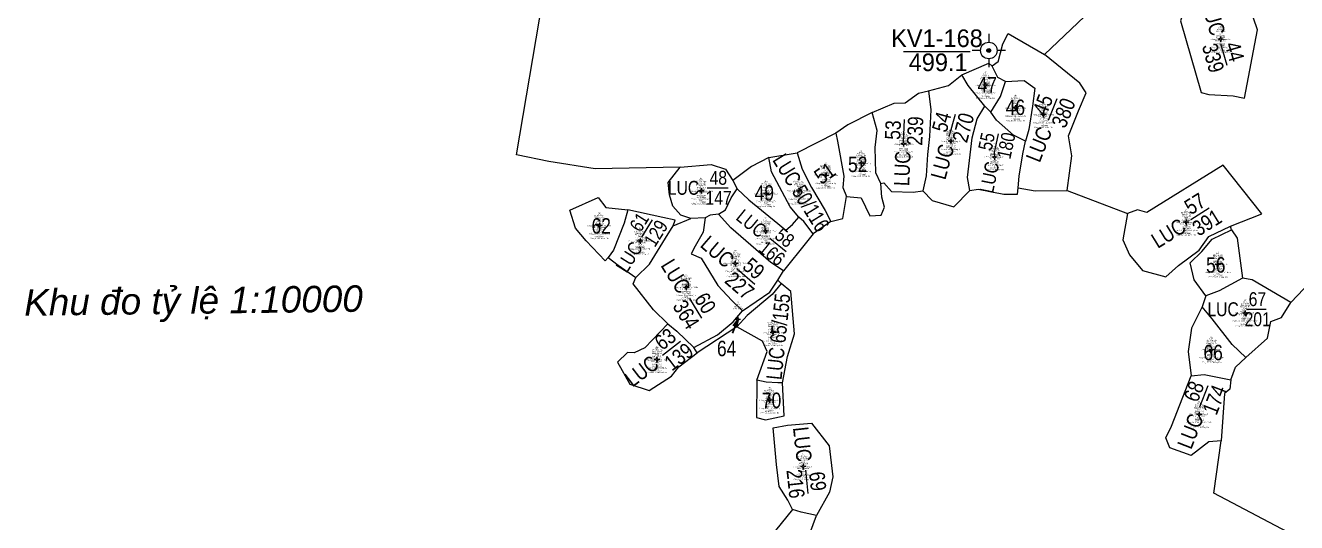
# Model space of a CAD drawing. Header units: metres. Extents: x 546779 to 548236, y 1839578 to 1841294.
# Drawn here: x 547659.5 to 547948, y 1840744.3 to 1840857.1 of the extents above; entities that cross this region are included whole.
import ezdxf
from ezdxf.enums import TextEntityAlignment as Align

# ---------------------------------------------------------------- set-up
doc = ezdxf.new("R2010")
doc.units = ezdxf.units.M
doc.header["$MEASUREMENT"] = 0
for name, color, linetype, lineweight in [('Level 10', 7, 'Continuous', 0), ('Level 11', 7, 'Continuous', 0), ('Level 13', 7, 'Continuous', 0), ('Level 15', 7, 'Continuous', 0), ('Level 17', 7, 'Continuous', 0), ('Level 8', 7, 'Continuous', 0)]:
    doc.layers.add(name, color=color, linetype=linetype, lineweight=lineweight)
doc.styles.add('Style-univcd', font='univcd.shx')
doc.styles.add('Style-Vnariali', font='Vnariali.shx')
doc.styles.add('Style-vnarialNarrowI', font='vnarialNarrowI.shx')
doc.styles.add('Style-Vntimei', font='Vntimei.shx')
doc.dimstyles.get("Standard").update_dxf_attribs({"dimtxt": 0.18, "dimasz": 0.18, "dimexe": 0.18, "dimexo": 0.0625, "dimgap": 0.09, "dimtad": 0, "dimtih": 1, "dimtoh": 1, "dimdec": 4, "dimzin": 0, "dimdsep": 46, "dimtxsty": 'Standard', "dimcen": 0.09, "dimadec": 0, "dimazin": 0, "dimtfac": 1, "dimtdec": 4, "dimtofl": 0, "dimtmove": 0, "dimatfit": 3, "dimfxl": 1, "dimtolj": 1, "dimtzin": 0, "dimarcsym": 0})

# ---------------------------------------------------------------- blocks, each defined once
blk = doc.blocks.new('DKCDV')
at = {"layer": 'Level 8', "linetype": 'Continuous', "lineweight": 0}
h = blk.add_hatch(color=7, dxfattribs=at)
edge = h.paths.add_edge_path()
edge.add_arc((0, 0), 1.5, 0, 360)
at = {"layer": 'Level 8', "color": 1, "linetype": 'Continuous', "lineweight": 0}
for p, q in [((0, 12.5), (0, 6.27)), ((-6.23, 0), (-12.5, 0)), ((12.5, 0), (6.23, 0)), ((0, -6.27), (0, -12.5))]:
    blk.add_line(p, q, dxfattribs=at)
for radius in [6.25, 1.5]:
    blk.add_circle((0, 0), radius, dxfattribs=at)
blk = doc.blocks.new('N_THUA_53')
at = {"layer": 'Level 13', "color": 230, "linetype": 'Continuous', "lineweight": 13, "flags": 128}
blk.add_lwpolyline([(-1.64, 0), (3.53, 0)], dxfattribs=at)
at = {"layer": 'Level 13', "color": 230, "linetype": 'Continuous', "lineweight": 0, "style": 'Style-vnarialNarrowI', "width": 0.98572}
blk.add_text('44', height=3.5, rotation=360, dxfattribs=at).set_placement((1.03, 0.79), align=Align.CENTER)
blk.add_text('LUC ', height=3.5, rotation=360, dxfattribs=at).set_placement((-2.56, 0), align=Align.MIDDLE_RIGHT)
blk.add_text('339', height=3.5, rotation=360, dxfattribs=at).set_placement((1.07, -0.78), align=Align.TOP_CENTER)
blk = doc.blocks.new('N_THUA_54')
at = {"layer": 'Level 13', "color": 230, "linetype": 'Continuous', "lineweight": 13, "flags": 128}
blk.add_lwpolyline([(-1.66, 0), (3.59, -0.01)], dxfattribs=at)
at = {"layer": 'Level 13', "color": 230, "linetype": 'Continuous', "lineweight": 0, "style": 'Style-vnarialNarrowI', "width": 0.985719}
blk.add_text('45', height=3.5, rotation=0.0001, dxfattribs=at).set_placement((1.1, 0.78), align=Align.CENTER)
blk.add_text('LUC ', height=3.5, rotation=0.0001, dxfattribs=at).set_placement((-2.56, 0), align=Align.MIDDLE_RIGHT)
blk.add_text('380', height=3.5, rotation=0.0001, dxfattribs=at).set_placement((1.1, -0.78), align=Align.TOP_CENTER)
blk = doc.blocks.new('N_THUA_56')
at = {"layer": 'Level 13', "color": 230, "linetype": 'Continuous', "lineweight": 0, "style": 'Style-vnarialNarrowI', "width": 0.98572}
blk.add_text('46', height=3.5, dxfattribs=at).set_placement((0.16, 0), align=Align.MIDDLE_CENTER)
blk = doc.blocks.new('N_THUA_58')
at = {"layer": 'Level 13', "color": 230, "linetype": 'Continuous', "lineweight": 0, "style": 'Style-vnarialNarrowI', "width": 0.98572}
blk.add_text('47', height=3.5, dxfattribs=at).set_placement((0.23, 0), align=Align.MIDDLE_CENTER)
blk = doc.blocks.new('N_THUA_59')
at = {"layer": 'Level 13', "color": 230, "linetype": 'Continuous', "lineweight": 13, "flags": 128}
blk.add_lwpolyline([(-1.64, 0), (3.63, 0)], dxfattribs=at)
at = {"layer": 'Level 13', "color": 230, "linetype": 'Continuous', "lineweight": 0, "style": 'Style-vnarialNarrowI', "width": 0.985733}
blk.add_text('48', height=3.5, dxfattribs=at).set_placement((1.16, 0.76), align=Align.CENTER)
blk.add_text('LUC ', height=3.5, dxfattribs=at).set_placement((-2.58, -0.02), align=Align.MIDDLE_RIGHT)
blk.add_text('147', height=3.5, dxfattribs=at).set_placement((1.23, -0.8), align=Align.TOP_CENTER)
blk = doc.blocks.new('N_THUA_61')
at = {"layer": 'Level 13', "color": 230, "linetype": 'Continuous', "lineweight": 0, "style": 'Style-vnarialNarrowI', "width": 0.98572}
blk.add_text('49', height=3.5, dxfattribs=at).set_placement((0.14, 0), align=Align.MIDDLE_CENTER)
blk = doc.blocks.new('N_THUA_62')
at = {"layer": 'Level 13', "color": 230, "linetype": 'Continuous', "lineweight": 0, "style": 'Style-vnarialNarrowI', "width": 0.914282}
blk.add_text('LUC 50/116', height=3.5, rotation=0.0001, dxfattribs=at).set_placement((0.16, -0.01), align=Align.MIDDLE_CENTER)
blk = doc.blocks.new('N_THUA_64')
at = {"layer": 'Level 13', "color": 230, "linetype": 'Continuous', "lineweight": 0, "style": 'Style-vnarialNarrowI', "width": 0.98572}
blk.add_text('51', height=3.5, rotation=35.4284, dxfattribs=at).set_placement((0.24, 0.17), align=Align.MIDDLE_CENTER)
blk = doc.blocks.new('N_THUA_66')
at = {"layer": 'Level 13', "color": 230, "linetype": 'Continuous', "lineweight": 0, "style": 'Style-vnarialNarrowI', "width": 0.98572}
blk.add_text('52', height=3.5, dxfattribs=at).set_placement((0.12, 0), align=Align.MIDDLE_CENTER)
blk = doc.blocks.new('N_THUA_67')
at = {"layer": 'Level 13', "color": 230, "linetype": 'Continuous', "lineweight": 13, "flags": 128}
blk.add_lwpolyline([(-1.65, 0), (3.51, 0)], dxfattribs=at)
at = {"layer": 'Level 13', "color": 230, "linetype": 'Continuous', "lineweight": 0, "style": 'Style-vnarialNarrowI', "width": 0.98572}
blk.add_text('53', height=3.5, rotation=360, dxfattribs=at).set_placement((1.04, 0.78), align=Align.CENTER)
blk.add_text('LUC ', height=3.5, rotation=360, dxfattribs=at).set_placement((-2.56, 0), align=Align.MIDDLE_RIGHT)
blk.add_text('239', height=3.5, rotation=360, dxfattribs=at).set_placement((1.07, -0.78), align=Align.TOP_CENTER)
blk = doc.blocks.new('N_THUA_68')
at = {"layer": 'Level 13', "color": 230, "linetype": 'Continuous', "lineweight": 13, "flags": 128}
blk.add_lwpolyline([(-1.65, 0), (3.59, -0.01)], dxfattribs=at)
at = {"layer": 'Level 13', "color": 230, "linetype": 'Continuous', "lineweight": 0, "style": 'Style-vnarialNarrowI', "width": 0.98572}
blk.add_text('54', height=3.5, rotation=359.9999, dxfattribs=at).set_placement((1.06, 0.79), align=Align.CENTER)
blk.add_text('LUC ', height=3.5, rotation=359.9999, dxfattribs=at).set_placement((-2.57, 0), align=Align.MIDDLE_RIGHT)
blk.add_text('270', height=3.5, rotation=359.9999, dxfattribs=at).set_placement((1.1, -0.78), align=Align.TOP_CENTER)
blk = doc.blocks.new('N_THUA_69')
at = {"layer": 'Level 13', "color": 230, "linetype": 'Continuous', "lineweight": 13, "flags": 128}
blk.add_lwpolyline([(-1.65, 0), (3.6, 0.01)], dxfattribs=at)
at = {"layer": 'Level 13', "color": 230, "linetype": 'Continuous', "lineweight": 0, "style": 'Style-vnarialNarrowI', "width": 0.985733}
blk.add_text('55', height=3.5, rotation=0.0002, dxfattribs=at).set_placement((1.1, 0.79), align=Align.CENTER)
blk.add_text('LUC ', height=3.5, rotation=0.0002, dxfattribs=at).set_placement((-2.57, 0.01), align=Align.MIDDLE_RIGHT)
blk.add_text('180', height=3.5, rotation=0.0002, dxfattribs=at).set_placement((1.09, -0.77), align=Align.TOP_CENTER)
blk = doc.blocks.new('N_THUA_71')
at = {"layer": 'Level 13', "color": 230, "linetype": 'Continuous', "lineweight": 0, "style": 'Style-vnarialNarrowI', "width": 0.98572}
blk.add_text('56', height=3.5, dxfattribs=at).set_placement((0.16, 0), align=Align.MIDDLE_CENTER)
blk = doc.blocks.new('N_THUA_72')
at = {"layer": 'Level 13', "color": 230, "linetype": 'Continuous', "lineweight": 13, "flags": 128}
blk.add_lwpolyline([(-1.68, 0), (3.27, 0.01)], dxfattribs=at)
at = {"layer": 'Level 13', "color": 230, "linetype": 'Continuous', "lineweight": 0, "style": 'Style-vnarialNarrowI', "width": 0.98572}
blk.add_text('57', height=3.5, rotation=360, dxfattribs=at).set_placement((1.02, 0.78), align=Align.CENTER)
blk.add_text('LUC ', height=3.5, rotation=360, dxfattribs=at).set_placement((-2.57, 0), align=Align.MIDDLE_RIGHT)
blk.add_text('391', height=3.5, rotation=360, dxfattribs=at).set_placement((1.09, -0.78), align=Align.TOP_CENTER)
blk = doc.blocks.new('N_THUA_73')
at = {"layer": 'Level 13', "color": 230, "linetype": 'Continuous', "lineweight": 13, "flags": 128}
blk.add_lwpolyline([(-1.63, -0.01), (3.64, 0)], dxfattribs=at)
at = {"layer": 'Level 13', "color": 230, "linetype": 'Continuous', "lineweight": 0, "style": 'Style-vnarialNarrowI', "width": 0.985732}
blk.add_text('58', height=3.5, rotation=359.9999, dxfattribs=at).set_placement((1.18, 0.74), align=Align.CENTER)
blk.add_text('LUC ', height=3.5, rotation=359.9999, dxfattribs=at).set_placement((-2.55, -0.03), align=Align.MIDDLE_RIGHT)
blk.add_text('166', height=3.5, rotation=359.9999, dxfattribs=at).set_placement((1.2, -0.82), align=Align.TOP_CENTER)
blk = doc.blocks.new('N_THUA_74')
at = {"layer": 'Level 13', "color": 230, "linetype": 'Continuous', "lineweight": 13, "flags": 128}
blk.add_lwpolyline([(-1.64, 0), (3.64, -0.01)], dxfattribs=at)
at = {"layer": 'Level 13', "color": 230, "linetype": 'Continuous', "lineweight": 0, "style": 'Style-vnarialNarrowI', "width": 0.985719}
blk.add_text('59', height=3.5, rotation=359.9999, dxfattribs=at).set_placement((1.14, 0.77), align=Align.CENTER)
blk.add_text('LUC ', height=3.5, rotation=359.9999, dxfattribs=at).set_placement((-2.55, -0.01), align=Align.MIDDLE_RIGHT)
blk.add_text('227', height=3.5, rotation=359.9999, dxfattribs=at).set_placement((1.25, -0.79), align=Align.TOP_CENTER)
blk = doc.blocks.new('N_THUA_75')
at = {"layer": 'Level 13', "color": 230, "linetype": 'Continuous', "lineweight": 13, "flags": 128}
blk.add_lwpolyline([(-1.65, 0), (3.52, -0.01)], dxfattribs=at)
at = {"layer": 'Level 13', "color": 230, "linetype": 'Continuous', "lineweight": 0, "style": 'Style-vnarialNarrowI', "width": 0.98572}
blk.add_text('60', height=3.5, rotation=0.0001, dxfattribs=at).set_placement((1.08, 0.78), align=Align.CENTER)
blk.add_text('LUC ', height=3.5, rotation=0.0001, dxfattribs=at).set_placement((-2.56, -0.01), align=Align.MIDDLE_RIGHT)
blk.add_text('364', height=3.5, rotation=0.0001, dxfattribs=at).set_placement((1.04, -0.78), align=Align.TOP_CENTER)
blk = doc.blocks.new('N_THUA_76')
at = {"layer": 'Level 13', "color": 230, "linetype": 'Continuous', "lineweight": 13, "flags": 128}
blk.add_lwpolyline([(-1.65, -0.01), (3.52, 0)], dxfattribs=at)
at = {"layer": 'Level 13', "color": 230, "linetype": 'Continuous', "lineweight": 0, "style": 'Style-vnarialNarrowI', "width": 0.985733}
blk.add_text('61', height=3.5, rotation=359.9999, dxfattribs=at).set_placement((1.22, 0.78), align=Align.CENTER)
blk.add_text('LUC ', height=3.5, rotation=359.9999, dxfattribs=at).set_placement((-2.56, -0.01), align=Align.MIDDLE_RIGHT)
blk.add_text('129', height=3.5, rotation=359.9999, dxfattribs=at).set_placement((1.06, -0.79), align=Align.TOP_CENTER)
blk = doc.blocks.new('N_THUA_78')
at = {"layer": 'Level 13', "color": 230, "linetype": 'Continuous', "lineweight": 0, "style": 'Style-vnarialNarrowI', "width": 0.98572}
blk.add_text('62', height=3.5, dxfattribs=at).set_placement((0.12, 0), align=Align.MIDDLE_CENTER)
blk = doc.blocks.new('N_THUA_79')
at = {"layer": 'Level 13', "color": 230, "linetype": 'Continuous', "lineweight": 13, "flags": 128}
blk.add_lwpolyline([(-1.65, -0.01), (3.52, -0.01)], dxfattribs=at)
at = {"layer": 'Level 13', "color": 230, "linetype": 'Continuous', "lineweight": 0, "style": 'Style-vnarialNarrowI', "width": 0.98572}
blk.add_text('63', height=3.5, rotation=0, dxfattribs=at).set_placement((1.03, 0.77), align=Align.CENTER)
blk.add_text('LUC ', height=3.5, rotation=0, dxfattribs=at).set_placement((-2.58, -0.01), align=Align.MIDDLE_RIGHT)
blk.add_text('139', height=3.5, rotation=0, dxfattribs=at).set_placement((1.05, -0.79), align=Align.TOP_CENTER)
blk = doc.blocks.new('N_THUA_81')
at = {"layer": 'Level 13', "color": 230, "linetype": 'Continuous', "lineweight": 0, "style": 'Style-vnarialNarrowI', "width": 0.98572}
blk.add_text('64', height=3.5, dxfattribs=at).set_placement((0.1, 0), align=Align.MIDDLE_CENTER)
blk = doc.blocks.new('TerminatorOpen_0.5')
at = {"color": 0, "linetype": 'ByBlock', "lineweight": -2}
for q in [(-1, 0.25), (-1, 0), (-1, -0.25)]:
    blk.add_line((0, 0), q, dxfattribs=at)
blk = doc.blocks.new('N_THUA_82')
at = {"layer": 'Level 13', "color": 230, "linetype": 'Continuous', "lineweight": 0, "style": 'Style-vnarialNarrowI', "width": 0.914285}
blk.add_text('LUC 65/155', height=3.5, rotation=0, dxfattribs=at).set_placement((0.12, 0.02), align=Align.MIDDLE_CENTER)
blk = doc.blocks.new('N_THUA_84')
at = {"layer": 'Level 13', "color": 230, "linetype": 'Continuous', "lineweight": 0, "style": 'Style-vnarialNarrowI', "width": 0.98572}
blk.add_text('66', height=3.5, dxfattribs=at).set_placement((0.16, 0), align=Align.MIDDLE_CENTER)
blk = doc.blocks.new('N_THUA_85')
at = {"layer": 'Level 13', "color": 230, "linetype": 'Continuous', "lineweight": 13, "flags": 128}
blk.add_lwpolyline([(-1.68, 0), (3.28, 0)], dxfattribs=at)
at = {"layer": 'Level 13', "color": 230, "linetype": 'Continuous', "lineweight": 0, "style": 'Style-vnarialNarrowI', "width": 0.985733}
blk.add_text('67', height=3.5, dxfattribs=at).set_placement((1.03, 0.76), align=Align.CENTER)
blk.add_text('LUC ', height=3.5, dxfattribs=at).set_placement((-2.57, -0.03), align=Align.MIDDLE_RIGHT)
blk.add_text('201', height=3.5, dxfattribs=at).set_placement((1.11, -0.8), align=Align.TOP_CENTER)
blk = doc.blocks.new('N_THUA_86')
at = {"layer": 'Level 13', "color": 230, "linetype": 'Continuous', "lineweight": 13, "flags": 128}
blk.add_lwpolyline([(-1.64, 0), (3.52, 0)], dxfattribs=at)
at = {"layer": 'Level 13', "color": 230, "linetype": 'Continuous', "lineweight": 0, "style": 'Style-vnarialNarrowI', "width": 0.98572}
blk.add_text('68', height=3.5, rotation=359.9998, dxfattribs=at).set_placement((1.11, 0.79), align=Align.CENTER)
blk.add_text('LUC ', height=3.5, rotation=359.9998, dxfattribs=at).set_placement((-2.56, 0.02), align=Align.MIDDLE_RIGHT)
blk.add_text('174', height=3.5, rotation=359.9998, dxfattribs=at).set_placement((1.04, -0.76), align=Align.TOP_CENTER)
blk = doc.blocks.new('N_THUA_87')
at = {"layer": 'Level 13', "color": 230, "linetype": 'Continuous', "lineweight": 13, "flags": 128}
blk.add_lwpolyline([(-1.64, 0), (3.64, 0)], dxfattribs=at)
at = {"layer": 'Level 13', "color": 230, "linetype": 'Continuous', "lineweight": 0, "style": 'Style-vnarialNarrowI', "width": 0.98572}
blk.add_text('69', height=3.5, rotation=360, dxfattribs=at).set_placement((1.14, 0.77), align=Align.CENTER)
blk.add_text('LUC ', height=3.5, rotation=360, dxfattribs=at).set_placement((-2.56, -0.02), align=Align.MIDDLE_RIGHT)
blk.add_text('216', height=3.5, rotation=360, dxfattribs=at).set_placement((1.17, -0.79), align=Align.TOP_CENTER)
blk = doc.blocks.new('N_THUA_89')
at = {"layer": 'Level 13', "color": 230, "linetype": 'Continuous', "lineweight": 0, "style": 'Style-vnarialNarrowI', "width": 0.98572}
blk.add_text('70', height=3.5, dxfattribs=at).set_placement((0.14, 0), align=Align.MIDDLE_CENTER)
blk = doc.blocks.new('CENTRD')
at = {"layer": 'Level 11', "linetype": 'Continuous', "lineweight": 0}
h = blk.add_hatch(color=3, dxfattribs=at)
edge = h.paths.add_edge_path()
edge.add_arc((0, 0), 1.5, 0, 360)
at = {"layer": 'Level 11', "color": 3, "linetype": 'Continuous', "lineweight": 0}
for p, q in [((-6.2, 0), (-12.6, 0)), ((0, 6.2), (-6.2, 0)), ((-6.2, 0), (0, -6.2)), ((0, 12.6), (0, 6.2)), ((6.2, 0), (0, 6.2)), ((0, -6.2), (6.2, 0)), ((12.6, 0), (6.2, 0)), ((0, -6.2), (0, -12.6))]:
    blk.add_line(p, q, dxfattribs=at)

msp = doc.modelspace()

# ---------------------------------------------------------------- linework, layer by layer
at = {"layer": 'Level 10', "color": 7, "linetype": 'Continuous', "lineweight": 0}
for p, q in [((547933.24, 1840810.74), (547933.03, 1840811.54)), ((547830.29, 1840799.3), (547831.01, 1840798.55))]:
    msp.add_line(p, q, dxfattribs=at)
at = {"layer": 'Level 10', "color": 7, "linetype": 'Continuous', "lineweight": 0, "flags": 128}
for points in [[(547926.12, 1840865.01), (547923.86, 1840864.84), (547921.73, 1840858.15), (547926.37, 1840841.89), (547928.12, 1840841.45), (547933.64, 1840841.11), (547936.25, 1840840.62), (547939.19, 1840856.12), (547935.64, 1840866.53)], [(547808.08, 1840824.95), (547788.83, 1840824.53), (547778.3, 1840826.18), (547770.99, 1840827.73), (547776.9, 1840863.03)], [(547890.8, 1840850.51), (547901.39, 1840860.57)], [(547880.29, 1840848.87), (547881.38, 1840852.91), (547882.59, 1840855.27), (547890.8, 1840850.51)], [(547896, 1840819.61), (547897.03, 1840827.5), (547896.27, 1840832.04), (547898.52, 1840837.7), (547900.25, 1840841.82), (547898.84, 1840843.98), (547890.8, 1840850.51)], [(547872.09, 1840845.9), (547878.16, 1840848.55)], [(547878.93, 1840847.89), (547878.16, 1840848.55)], [(547880.29, 1840848.87), (547878.93, 1840847.89)], [(547881.93, 1840844.38), (547880.23, 1840845.25), (547878.93, 1840847.89)], [(547864.47, 1840842.29), (547868.99, 1840843.48), (547872.09, 1840845.9)], [(547877.28, 1840838.78), (547873.51, 1840843.49), (547872.09, 1840845.9)], [(547881.93, 1840844.38), (547886.19, 1840844.59), (547888.63, 1840842.83), (547888.07, 1840838.75), (547887.28, 1840833.45), (547886.47, 1840830.84)], [(547851.69, 1840837.33), (547856.69, 1840839.42), (547859.16, 1840839.51), (547862.18, 1840841.74), (547864.47, 1840842.29)], [(547864.47, 1840842.29), (547865.01, 1840837.97), (547864.73, 1840831.88), (547864.29, 1840827.84), (547863.93, 1840822.93), (547863.21, 1840819.53)], [(547878.63, 1840837.39), (547880.83, 1840840.99), (547881.93, 1840844.38)], [(547851.69, 1840837.33), (547846.15, 1840834.57), (547843.46, 1840832.61)], [(547853.67, 1840821.19), (547852.55, 1840823.66), (547852.41, 1840829.37), (547852.83, 1840833.26), (547851.69, 1840837.33)], [(547873.9, 1840819.63), (547873.34, 1840822.62), (547874.39, 1840831.56), (547875.57, 1840835.9), (547877.28, 1840838.78)], [(547877.28, 1840838.78), (547878.63, 1840837.39)], [(547886.47, 1840830.84), (547883.77, 1840832.2), (547879.92, 1840835.59), (547878.63, 1840837.39)], [(547843.46, 1840832.61), (547834.65, 1840828.21)], [(547843.46, 1840832.61), (547843.79, 1840830.8), (547845.3, 1840822.88), (547845.05, 1840820.3), (547845.87, 1840818.24)], [(547884.84, 1840820.21), (547885.05, 1840822.88), (547885.88, 1840827.99), (547886.47, 1840830.84)], [(547828.26, 1840827.11), (547834.65, 1840828.21)], [(547834.65, 1840828.21), (547835.83, 1840824.49), (547837.89, 1840820.3), (547841.06, 1840815.09), (547842.32, 1840812.57)], [(547810.56, 1840813.31), (547808.29, 1840814.04), (547806.48, 1840816.06), (547805.68, 1840818.68), (547805.39, 1840821.46), (547808.08, 1840824.95)], [(547808.08, 1840824.95), (547815.15, 1840825.55), (547818.43, 1840824.47), (547820.05, 1840821.88)], [(547828.26, 1840827.11), (547824.27, 1840825.08), (547820.05, 1840821.88)], [(547835.06, 1840813.55), (547833.11, 1840815.93), (547828.82, 1840823.84), (547828.26, 1840827.11)], [(547909.67, 1840814.42), (547908.59, 1840808.47), (547910.13, 1840805.02), (547913.05, 1840801.45), (547918.39, 1840800.03), (547921.26, 1840802.62), (547925.94, 1840806.06), (547928.16, 1840809.16), (547933.03, 1840811.54), (547940.16, 1840814.34), (547931.41, 1840825.39), (547914.04, 1840814.63), (547911.94, 1840815.28), (547909.67, 1840814.42)], [(547820.05, 1840821.88), (547821.04, 1840820.05)], [(547816.79, 1840814.23), (547818.42, 1840815.25), (547819.67, 1840817.95), (547821.04, 1840820.05)], [(547821.04, 1840820.05), (547823.68, 1840817.53), (547830.28, 1840812.15), (547832.12, 1840810.62), (547833.58, 1840811.89), (547835.06, 1840813.55)], [(547845.87, 1840818.24), (547849.21, 1840818), (547851.17, 1840813.85), (547853.75, 1840814.01), (547854.51, 1840815.88), (547853.87, 1840818.14), (547853.67, 1840821.19)], [(547853.67, 1840821.19), (547854.36, 1840821.41), (547856.12, 1840819.38), (547860.97, 1840819.25), (547863.21, 1840819.53)], [(547863.21, 1840819.53), (547865.32, 1840817.4), (547870.21, 1840815.96), (547873.9, 1840819.63)], [(547873.9, 1840819.63), (547875.78, 1840819.95), (547881.58, 1840818.79), (547884.72, 1840818.81), (547884.84, 1840820.21)], [(547884.84, 1840820.21), (547888.72, 1840819.59), (547896, 1840819.61)], [(547896, 1840819.61), (547909.67, 1840814.42)], [(547791.06, 1840803.66), (547786.75, 1840808.2), (547784.34, 1840811.07), (547783.07, 1840815.18), (547789.51, 1840818.02), (547791.26, 1840815.78), (547796.22, 1840815.21)], [(547842.32, 1840812.57), (547845.06, 1840813.27), (547845.87, 1840818.24)], [(547796.22, 1840815.21), (547795.43, 1840812.21), (547792.95, 1840806.11), (547791.78, 1840804.43)], [(547806.5, 1840811.61), (547806.94, 1840812.91), (547804.14, 1840813.5), (547796.22, 1840815.21)], [(547806.5, 1840811.61), (547810.56, 1840813.31)], [(547813.76, 1840813.4), (547810.56, 1840813.31)], [(547813.76, 1840813.4), (547813.31, 1840810.19), (547811.51, 1840806.98), (547810.63, 1840805.29), (547812.85, 1840804.27), (547816.63, 1840798.08), (547819.82, 1840794.68), (547822.26, 1840792.33)], [(547816.79, 1840814.23), (547814.95, 1840814.02), (547813.76, 1840813.4)], [(547831.54, 1840801.4), (547828.73, 1840803.32), (547819.64, 1840811.18), (547816.79, 1840814.23)], [(547838.29, 1840809.79), (547836.22, 1840812.63), (547835.06, 1840813.55)], [(547798.01, 1840799.9), (547801.12, 1840802.92), (547804.81, 1840808.79), (547806.5, 1840811.61)], [(547842.32, 1840812.57), (547838.29, 1840809.79)], [(547927.43, 1840795.73), (547924.76, 1840799.33), (547923.88, 1840803.25), (547926.57, 1840805.81), (547928.88, 1840808.6), (547933.24, 1840810.74), (547934.53, 1840808.8), (547935.75, 1840799.7)], [(547838.29, 1840809.79), (547836.76, 1840807.93), (547831.54, 1840801.4)], [(547791.78, 1840804.43), (547791.06, 1840803.66)], [(547791.78, 1840804.43), (547794.02, 1840802.72), (547798.01, 1840799.9)], [(547822.26, 1840792.33), (547828.44, 1840796.57), (547830.29, 1840799.3), (547831.54, 1840801.4)], [(547965.71, 1840803.99), (547954.04, 1840801.82), (547946.74, 1840794.24)], [(547805.31, 1840789.38), (547802.08, 1840792.57), (547797.44, 1840798.46), (547798.01, 1840799.9)], [(547831.33, 1840775.98), (547832.44, 1840781.95), (547834.09, 1840787.07), (547833.2, 1840796.7), (547831.01, 1840798.55), (547829.02, 1840796.04), (547823.29, 1840791.27), (547820.98, 1840788.67)], [(547935.75, 1840799.7), (547930.46, 1840796.85), (547927.43, 1840795.73)], [(547946.74, 1840794.24), (547937.98, 1840799.35), (547935.75, 1840799.7)], [(547927.43, 1840795.73), (547926.61, 1840793.24)], [(547926.61, 1840793.24), (547924.17, 1840788.41), (547923.44, 1840783.07), (547924.1, 1840777.57)], [(547936.5, 1840781.73), (547933.41, 1840784.66), (547928.87, 1840790.49), (547926.61, 1840793.24)], [(547936.5, 1840781.73), (547941.47, 1840786.11), (547942.18, 1840789.89), (547944.65, 1840790.79), (547946.74, 1840794.24)], [(547811.23, 1840783.98), (547816.58, 1840786.87), (547820.12, 1840789.79), (547822.26, 1840792.33)], [(547805.31, 1840789.38), (547800.09, 1840783.93), (547797.69, 1840782.76), (547796.12, 1840782.88), (547793.85, 1840780.7), (547796.68, 1840775.65), (547801.04, 1840774.24), (547806.12, 1840777.48), (547807.78, 1840779.6), (547811.97, 1840782.8)], [(547805.31, 1840789.38), (547807.35, 1840787.69), (547811.23, 1840783.98)], [(547820.98, 1840788.67), (547811.97, 1840782.8)], [(547825.48, 1840776.59), (547827.87, 1840783.06), (547826.82, 1840785.47), (547820.98, 1840788.67)], [(547811.97, 1840782.8), (547811.23, 1840783.98)], [(547933.11, 1840776.68), (547934.19, 1840779.5), (547936.5, 1840781.73)], [(547825.48, 1840776.59), (547825.44, 1840768.12), (547827.45, 1840767.58), (547831.72, 1840768.52), (547831.33, 1840775.98)], [(547831.33, 1840775.98), (547830.28, 1840776), (547827.61, 1840776.13), (547825.48, 1840776.59)], [(547930.96, 1840762.8), (547928.1, 1840762.59), (547924.09, 1840759.51), (547919.31, 1840761.2), (547918.36, 1840763.46), (547919.65, 1840766.12), (547924.1, 1840777.57)], [(547924.1, 1840777.57), (547927.09, 1840777.89), (547933.11, 1840776.68)], [(547933.11, 1840776.68), (547932.92, 1840774.52), (547931.67, 1840773.57), (547930.96, 1840762.8)], [(547833.64, 1840747.24), (547832.59, 1840749.37), (547830.58, 1840752.48), (547829.96, 1840757.43), (547829.25, 1840765.78), (547832.47, 1840766.38), (547837.95, 1840766.79), (547841.97, 1840761.68), (547842.74, 1840754.61), (547841.99, 1840751.15), (547839.08, 1840745.89)], [(547993.39, 1840628.69), (547990.32, 1840627.13), (547966.98, 1840628.41), (547949.02, 1840634.52), (547949.99, 1840649.01), (547956.55, 1840666.67), (547956.99, 1840682.91), (547949.95, 1840740.27), (547944.63, 1840742.81), (547929.29, 1840750.97), (547930.96, 1840762.8)], [(547833.64, 1840747.24), (547829.72, 1840742.48), (547831.48, 1840740.41), (547827.1, 1840735.71), (547832.1, 1840734.32), (547835.72, 1840736.89), (547839.08, 1840745.89)], [(547839.08, 1840745.89), (547835.57, 1840746.63), (547833.64, 1840747.24)]]:
    msp.add_lwpolyline(points, dxfattribs=at)
at = {"layer": 'Level 8', "color": 5, "linetype": 'Continuous', "lineweight": 13}
msp.add_line((547858.84, 1840851.2), (547873.97, 1840851.2), dxfattribs=at)

# ---------------------------------------------------------------- block references
at = {"layer": 'Level 11', "color": 3, "linetype": 'Continuous', "lineweight": 0, "xscale": 0.04999813735168662, "yscale": 0.04999813735168662, "zscale": 0.04999813735168662}
for p in [(547930.77, 1840853.97), (547877.42, 1840843.54), (547884.21, 1840838.37), (547890.56, 1840836.85), (547858.81, 1840830.22), (547869.57, 1840830.8), (547879.48, 1840827.23), (547849.19, 1840825.81), (547841.16, 1840823.07), (547812.87, 1840819.55), (547827.63, 1840818.94), (547835.02, 1840819.5), (547922.95, 1840812.41), (547789.76, 1840811.66), (547827.49, 1840810.41), (547799, 1840808.14), (547820.62, 1840803.07), (547930.18, 1840802.87), (547809.47, 1840797.65), (547821.21, 1840790.35), (547936.4, 1840791.8), (547829.16, 1840787.37), (547928.75, 1840783.49), (547802.83, 1840781.26), (547828.42, 1840772.01), (547925.95, 1840768.8), (547836.04, 1840756.96)]:
    msp.add_blockref('CENTRD', p, dxfattribs=at)
at = {"layer": 'Level 13', "color": 230, "linetype": 'Continuous', "lineweight": 0}
for name, p, xscale, yscale, zscale, rotation in [('N_THUA_53', (547931.25, 1840851.45), 1.000002586499829, 1.000002586499829, 1.000002586499829, 285.9268151862882), ('N_THUA_54', (547892.37, 1840837.17), 0.9999993577162446, 0.9999993577162446, 0.9999993577162446, 68.32076715606723), ('N_THUA_67', (547858.88, 1840832.21), 0.9999982078711664, 0.9999982078711664, 0.9999982078711664, 87.36757432148401), ('N_THUA_68', (547869.64, 1840833.51), 0.9999991118723787, 0.9999991118723787, 0.9999991118723787, 74.78964615671008), ('N_THUA_69', (547879.7, 1840829.32), 0.8999996208020541, 0.8999996208020541, 0.8999996208020541, 78.30373365974015), ('N_THUA_62', (547835.5, 1840819.28), 0.9999989973692899, 0.9999989973692899, 0.9999989973692899, 301.6805993426084), ('N_THUA_72', (547925.43, 1840813.94), 0.9999997909759312, 0.9999997909759312, 0.9999997909759312, 31.77655901071052), ('N_THUA_73', (547829.61, 1840807.86), 0.900002704267479, 0.900002704267479, 0.900002704267479, 320.8148000850404), ('N_THUA_76', (547800.16, 1840810.33), 0.9000011974775866, 0.9000011974775866, 0.9000011974775866, 57.84582605817335), ('N_THUA_74', (547822.32, 1840800.78), 0.9999999173943523, 0.9999999173943523, 0.9999999173943523, 319.1505523354572), ('N_THUA_75', (547811.1, 1840793.69), 0.9999982828875013, 0.9999982828875013, 0.9999982828875013, 301.410758368148), ('N_THUA_82', (547830.39, 1840786.34), 1.000002006776289, 1.000002006776289, 1.000002006776289, 84.12374705936207), ('N_THUA_79', (547805.42, 1840783.29), 1.000001738728578, 1.000001738728578, 1.000001738728578, 37.36978843774701), ('N_THUA_86', (547926.7, 1840772.08), 1.000001282929124, 1.000001282929124, 1.000001282929124, 68.76172042006867), ('N_THUA_87', (547836.72, 1840754.5), 1.000001926556056, 1.000001926556056, 1.000001926556056, 276.215649030187)]:
    msp.add_blockref(name, p, dxfattribs=dict(at, xscale=xscale, yscale=yscale, zscale=zscale, rotation=rotation))
for name, p in [('N_THUA_58', (547877.58, 1840843.61)), ('N_THUA_56', (547884.05, 1840838.53)), ('N_THUA_66', (547848.29, 1840825.57)), ('N_THUA_64', (547840.7, 1840823.38)), ('N_THUA_61', (547827.08, 1840819.09)), ('N_THUA_78', (547790.07, 1840811.6)), ('N_THUA_71', (547929.54, 1840802.75)), ('N_THUA_81', (547818.56, 1840783.78)), ('N_THUA_84', (547928.95, 1840782.86)), ('N_THUA_89', (547828.73, 1840772.01))]:
    msp.add_blockref(name, p, dxfattribs=at)
at = {"layer": 'Level 13', "color": 230, "linetype": 'Continuous', "lineweight": 0, "xscale": 0.8999990686758432, "yscale": 0.8999990686758432, "zscale": 0.8999990686758432}
for name, p in [('N_THUA_59', (547815.73, 1840820.26)), ('N_THUA_85', (547938.22, 1840792.71))]:
    msp.add_blockref(name, p, dxfattribs=at)
at = {"layer": 'Level 13', "color": 230, "linetype": 'Continuous', "lineweight": 13, "xscale": 1.75, "yscale": 1.75, "zscale": 1.75, "rotation": 68.00578435636672}
msp.add_blockref('TerminatorOpen_0.5', (547821.21, 1840790.35), dxfattribs=at)
at = {"layer": 'Level 8', "color": 1, "linetype": 'Continuous', "lineweight": 0, "xscale": 0.2999981373516866, "yscale": 0.2999981373516866, "zscale": 0.2999981373516866}
msp.add_blockref('DKCDV', (547878.18, 1840851.41), dxfattribs=at)

# ---------------------------------------------------------------- texts
at = {"layer": 'Level 15', "color": 3, "linetype": 'Continuous', "lineweight": 0, "char_height": 0.3, "attachment_point": 5, "line_spacing_factor": 0.72, "style": 'Style-Vntimei'}
for s, insert in [('44\\PLUC\\PHå V¨n Ta\\PTh«n Xa Re\\P \\P1976\\P197121756\\P19/09/1999\\PC«ng an t∅nh Qu¶ng TrÞ\\PHå ThÞ Liªm\\P1975\\P197060558\\P25/05/1995\\PC«ng an t∅nh Qu¶ng TrÞ\\P22/5\\P19/10/1998\\PC«ng an x· H\xadíng T©n\\P', (547930.77, 1840853.92)), ('47\\PLUC\\PP¶ La H¬i\\PTh«n Xa Re\\P§ång Xa Re\\P1953\\P191143136\\P05/05/1992\\PC«ng an t∅nh Qu¶ng TrÞ\\PHå ThÞ Han\\P1956\\P191143132\\P05/05/1992\\PC«ng an t∅nh Qu¶ng TrÞ\\P2\\P11/09/2006\\PC«ng an x· H\xadíng T©n\\P', (547877.42, 1840843.49)), ('46\\PLUC\\PP¶ La H¬i\\PTh«n Xa Re\\P§ång Xa Re\\P1953\\P191143136\\P05/05/1992\\PC«ng an t∅nh Qu¶ng TrÞ\\PHå ThÞ Han\\P1956\\P191143132\\P05/05/1992\\PC«ng an t∅nh Qu¶ng TrÞ\\P2\\P11/09/2006\\PC«ng an x· H\xadíng T©n\\P', (547884.21, 1840838.32)), ('45\\PLUC\\PP¶ La H¬i\\PTh«n Xa Re\\P§ång Xa Re\\P1953\\P191143136\\P05/05/1992\\PC«ng an t∅nh Qu¶ng TrÞ\\PHå ThÞ Han\\P1956\\P191143132\\P05/05/1992\\PC«ng an t∅nh Qu¶ng TrÞ\\P2\\P11/09/2006\\PC«ng an x· H\xadíng T©n\\P', (547890.56, 1840836.8)), ('53\\PLUC\\PP¶ La H¬i\\PTh«n Xa Re\\P§ång Xa Re\\P1953\\P191143136\\P05/05/1992\\PC«ng an t∅nh Qu¶ng TrÞ\\PHå ThÞ Han\\P1956\\P191143132\\P05/05/1992\\PC«ng an t∅nh Qu¶ng TrÞ\\P2\\P11/09/2006\\PC«ng an x· H\xadíng T©n\\P', (547858.81, 1840830.17)), ('54\\PLUC\\PP¶ La H¬i\\PTh«n Xa Re\\P§ång Xa Re\\P1953\\P191143136\\P05/05/1992\\PC«ng an t∅nh Qu¶ng TrÞ\\PHå ThÞ Han\\P1956\\P191143132\\P05/05/1992\\PC«ng an t∅nh Qu¶ng TrÞ\\P2\\P11/09/2006\\PC«ng an x· H\xadíng T©n\\P', (547869.57, 1840830.75)), ('55\\PLUC\\PP¶ La H¬i\\PTh«n Xa Re\\P§ång Xa Re\\P1953\\P191143136\\P05/05/1992\\PC«ng an t∅nh Qu¶ng TrÞ\\PHå ThÞ Han\\P1956\\P191143132\\P05/05/1992\\PC«ng an t∅nh Qu¶ng TrÞ\\P2\\P11/09/2006\\PC«ng an x· H\xadíng T©n\\P', (547879.48, 1840827.18)), ('52\\PLUC\\PP¶ La H¬i\\PTh«n Xa Re\\P§ång Xa Re\\P1953\\P191143136\\P05/05/1992\\PC«ng an t∅nh Qu¶ng TrÞ\\PHå ThÞ Han\\P1956\\P191143132\\P05/05/1992\\PC«ng an t∅nh Qu¶ng TrÞ\\P2\\P11/09/2006\\PC«ng an x· H\xadíng T©n\\P', (547849.19, 1840825.76)), ('51\\PLUC\\PHå V¨n Th¶o\\PTh«n Xa Re\\P§ång Xa Re\\P1968\\P191143141\\P20/06/1987\\PC«ng an t∅nh B×nh TrÞ Thiªn\\PHå ThÞ Phu©n\\P1970\\P197236270\\P24/02/2006\\PC«ng an t∅nh Qu¶ng TrÞ\\P19/5\\P05/10/2003\\PC«ng an x· H\xadíng T©n\\P', (547841.16, 1840823.02)), ('48\\PLUC\\PHå V¨n Th¶o\\PTh«n Xa Re\\P§ång Xa Re\\P1968\\P191143141\\P20/06/1987\\PC«ng an t∅nh B×nh TrÞ Thiªn\\PHå ThÞ Phu©n\\P1970\\P197236270\\P24/02/2006\\PC«ng an t∅nh Qu¶ng TrÞ\\P19/5\\P05/10/2003\\PC«ng an x· H\xadíng T©n\\P', (547812.87, 1840819.5)), ('49\\PLUC\\PHå V¨n Th¶o\\PTh«n Xa Re\\P§ång Xa Re\\P1968\\P191143141\\P20/06/1987\\PC«ng an t∅nh B×nh TrÞ Thiªn\\PHå ThÞ Phu©n\\P1970\\P197236270\\P24/02/2006\\PC«ng an t∅nh Qu¶ng TrÞ\\P19/5\\P05/10/2003\\PC«ng an x· H\xadíng T©n\\P', (547827.63, 1840818.89)), ('50\\PLUC\\PHå V¨n Th¶o\\PTh«n Xa Re\\P§ång Xa Re\\P1968\\P191143141\\P20/06/1987\\PC«ng an t∅nh B×nh TrÞ Thiªn\\PHå ThÞ Phu©n\\P1970\\P197236270\\P24/02/2006\\PC«ng an t∅nh Qu¶ng TrÞ\\P19/5\\P05/10/2003\\PC«ng an x· H\xadíng T©n\\P', (547835.02, 1840819.45)), ('62\\PLUC\\PHå V¨n Th¶o\\PTh«n Xa Re\\P§ång Xa Re\\P1968\\P191143141\\P20/06/1987\\PC«ng an t∅nh B×nh TrÞ Thiªn\\PHå ThÞ Phu©n\\P1970\\P197236270\\P24/02/2006\\PC«ng an t∅nh Qu¶ng TrÞ\\P19/5\\P05/10/2003\\PC«ng an x· H\xadíng T©n\\P', (547789.76, 1840811.61)), ('58\\PLUC\\PHå V¨n Th¶o\\PTh«n Xa Re\\P§ång Xa Re\\P1968\\P191143141\\P20/06/1987\\PC«ng an t∅nh B×nh TrÞ Thiªn\\PHå ThÞ Phu©n\\P1970\\P197236270\\P24/02/2006\\PC«ng an t∅nh Qu¶ng TrÞ\\P19/5\\P05/10/2003\\PC«ng an x· H\xadíng T©n\\P', (547827.49, 1840810.36)), ('57\\PLUC\\PHå V¨n Néi\\PTh«n Xa Re\\P§ång Xa Re\\P1964\\P190457068\\P05/05/1992\\PC«ng an t∅nh Qu¶ng TrÞ\\PHå ThÞ Chu©n\\P1961\\P190440979\\P22/08/1987\\PC«ng An T∅nh B×nh TrÞ Thiªn\\P53/5\\P24/10/1998\\PC«ng An x· H\xadíng T©n\\P', (547922.95, 1840812.36)), ('61\\PLUC\\PHå V¨n Th¶o\\PTh«n Xa Re\\P§ång Xa Re\\P1968\\P191143141\\P20/06/1987\\PC«ng an t∅nh B×nh TrÞ Thiªn\\PHå ThÞ Phu©n\\P1970\\P197236270\\P24/02/2006\\PC«ng an t∅nh Qu¶ng TrÞ\\P19/5\\P05/10/2003\\PC«ng an x· H\xadíng T©n\\P', (547799, 1840808.09)), ('59\\PLUC\\PHå V¨n Th¶o\\PTh«n Xa Re\\P§ång Xa Re\\P1968\\P191143141\\P20/06/1987\\PC«ng an t∅nh B×nh TrÞ Thiªn\\PHå ThÞ Phu©n\\P1970\\P197236270\\P24/02/2006\\PC«ng an t∅nh Qu¶ng TrÞ\\P19/5\\P05/10/2003\\PC«ng an x· H\xadíng T©n\\P', (547820.62, 1840803.02)), ('56\\PLUC\\PHå V¨n Néi\\PTh«n Xa Re\\P§ång Xa Re\\P1964\\P190457068\\P05/05/1992\\PC«ng an t∅nh Qu¶ng TrÞ\\PHå ThÞ Chu©n\\P1961\\P190440979\\P22/08/1987\\PC«ng An T∅nh B×nh TrÞ Thiªn\\P53/5\\P24/10/1998\\PC«ng An x· H\xadíng T©n\\P', (547930.18, 1840802.82)), ('60\\PLUC\\PHå V¨n Th¶o\\PTh«n Xa Re\\P§ång Xa Re\\P1968\\P191143141\\P20/06/1987\\PC«ng an t∅nh B×nh TrÞ Thiªn\\PHå ThÞ Phu©n\\P1970\\P197236270\\P24/02/2006\\PC«ng an t∅nh Qu¶ng TrÞ\\P19/5\\P05/10/2003\\PC«ng an x· H\xadíng T©n\\P', (547809.47, 1840797.6)), ('67\\PLUC\\PHå V¨n Néi\\PTh«n Xa Re\\P§ång Xa Re\\P1964\\P190457068\\P05/05/1992\\PC«ng an t∅nh Qu¶ng TrÞ\\PHå ThÞ Chu©n\\P1961\\P190440979\\P22/08/1987\\PC«ng An T∅nh B×nh TrÞ Thiªn\\P53/5\\P24/10/1998\\PC«ng An x· H\xadíng T©n\\P', (547936.4, 1840791.75)), ('65\\PLUC\\PHå V¨n TiÒm\\PTh«n Xa Re\\P§ång Xa Re\\P1975\\P197236124\\P24/02/2006\\PC«ng an t∅nh Qu¶ng TrÞ\\PHå ThÞ D\xad¬ng\\P1975\\P197060551\\P24/05/1995\\PC«ng an t∅nh Qu¶ng TrÞ\\P75/5\\P05/10/2005\\PC«ng an x· H\xadíng T©n\\P', (547829.16, 1840787.32)), ('63\\PLUC\\PHå V¨n Th¶o\\PTh«n Xa Re\\P§ång Xa Re\\P1968\\P191143141\\P20/06/1987\\PC«ng an t∅nh B×nh TrÞ Thiªn\\PHå ThÞ Phu©n\\P1970\\P197236270\\P24/02/2006\\PC«ng an t∅nh Qu¶ng TrÞ\\P19/5\\P05/10/2003\\PC«ng an x· H\xadíng T©n\\P', (547802.83, 1840781.21)), ('66\\PLUC\\PHå V¨n Néi\\PTh«n Xa Re\\P§ång Xa Re\\P1964\\P190457068\\P05/05/1992\\PC«ng an t∅nh Qu¶ng TrÞ\\PHå ThÞ Chu©n\\P1961\\P190440979\\P22/08/1987\\PC«ng An T∅nh B×nh TrÞ Thiªn\\P53/5\\P24/10/1998\\PC«ng An x· H\xadíng T©n\\P', (547928.75, 1840783.44)), ('70\\PLUC\\PHå V¨n TiÒm\\PTh«n Xa Re\\P§ång Xa Re\\P1975\\P197236124\\P24/02/2006\\PC«ng an t∅nh Qu¶ng TrÞ\\PHå ThÞ D\xad¬ng\\P1975\\P197060551\\P24/05/1995\\PC«ng an t∅nh Qu¶ng TrÞ\\P75/5\\P05/10/2005\\PC«ng an x· H\xadíng T©n\\P', (547828.42, 1840771.96)), ('68\\PLUC\\PHå V¨n Néi\\PTh«n Xa Re\\P§ång Xa Re\\P1964\\P190457068\\P05/05/1992\\PC«ng an t∅nh Qu¶ng TrÞ\\PHå ThÞ Chu©n\\P1961\\P190440979\\P22/08/1987\\PC«ng An T∅nh B×nh TrÞ Thiªn\\P53/5\\P24/10/1998\\PC«ng An x· H\xadíng T©n\\P', (547925.95, 1840768.75)), ('69\\PLUC\\PHå V¨n TiÒm\\PTh«n Xa Re\\P§ång Xa Re\\P1975\\P197236124\\P24/02/2006\\PC«ng an t∅nh Qu¶ng TrÞ\\PHå ThÞ D\xad¬ng\\P1975\\P197060551\\P24/05/1995\\PC«ng an t∅nh Qu¶ng TrÞ\\P75/5\\P05/10/2005\\PC«ng an x· H\xadíng T©n\\P', (547836.04, 1840756.91))]:
    msp.add_mtext(s, dxfattribs=dict(at, insert=insert))
at = {"layer": 'Level 15', "color": 3, "linetype": 'Continuous', "lineweight": 0, "insert": (547821.21, 1840790.3), "char_height": 0.3, "attachment_point": 5, "style": 'Style-Vntimei'}
msp.add_mtext('64\\PDCS\\PUBND x·\\PTh«n Xa Re\\P \\P \\P \\P \\P \\P \\P \\P \\P \\P \\P \\P \\P \\P', dxfattribs=at)
at = {"layer": 'Level 17', "color": 7, "linetype": 'Continuous', "lineweight": 0, "style": 'Style-Vnariali'}
msp.add_text('Khu ®o tû lÖ 1:10000', height=6, rotation=0.6965, dxfattribs=at).set_placement((547697.62, 1840794.66), align=Align.MIDDLE_CENTER)
at = {"layer": 'Level 8', "color": 230, "linetype": 'Continuous', "lineweight": 0, "style": 'Style-univcd'}
msp.add_text('KV1-168', height=4, dxfattribs=at).set_placement((547866.41, 1840852.19), align=Align.CENTER)
at = {"layer": 'Level 8', "color": 5, "linetype": 'Continuous', "lineweight": 0, "style": 'Style-univcd'}
msp.add_text('499.1', height=4, dxfattribs=at).set_placement((547866.68, 1840850.73), align=Align.TOP_CENTER)

# ---------------------------------------------------------------- leaders
at = {"layer": 'Level 13', "color": 230, "linetype": 'Continuous', "lineweight": 13}
msp.add_leader([(547821.21, 1840790.35), (547819.97, 1840787.28)], dimstyle='Standard', override={"dimtxt": 1.75, "dimasz": 1.75, "dimgap": 0, "dimtxsty": 'Style-Vntimei', "dimldrblk": 'TerminatorOpen_0.5'}, dxfattribs=at)

doc.saveas('drawing.dxf')
